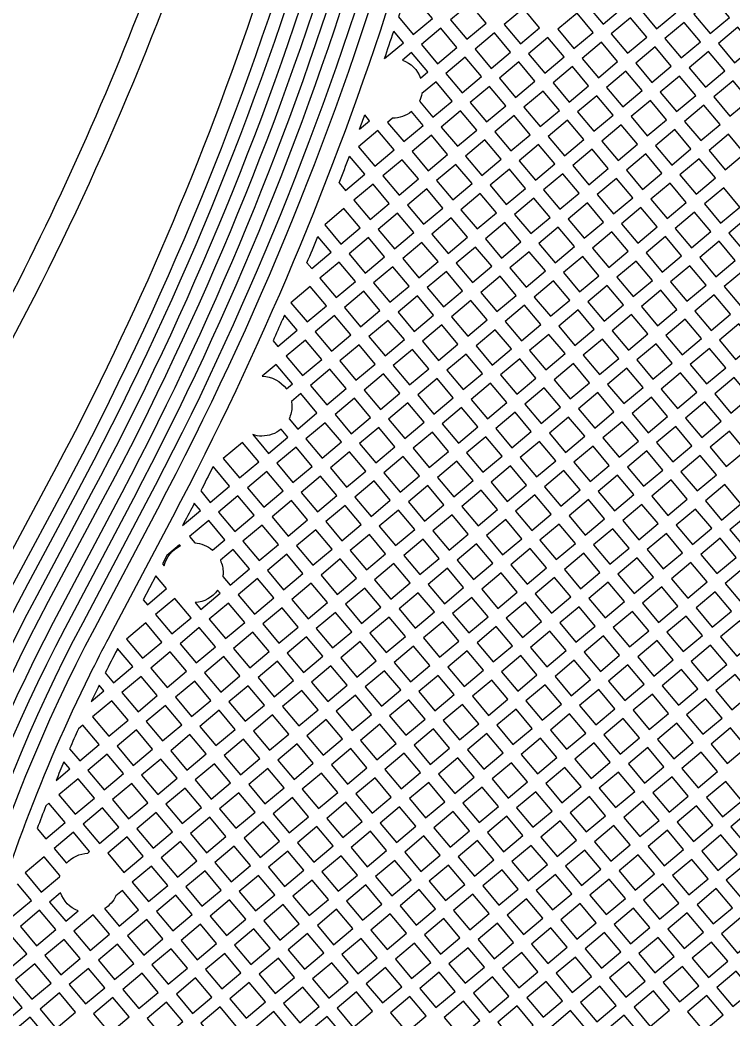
# Model space of a CAD drawing. Extents: x 592 to 965, y 89 to 353.
# Drawn here: x 666.08 to 670.32, y 151.14 to 157.08 of the extents above; entities that cross this region are included whole.
import ezdxf

# ---------------------------------------------------------------- set-up
doc = ezdxf.new("R2010")
doc.units = 0
doc.layers.add('bak_bak_ttr1-bcq8120', color=8, linetype='Continuous')
doc.layers.add('bak_outline', color=7, linetype='Continuous')

msp = doc.modelspace()

# ---------------------------------------------------------------- linework, layer by layer
at = {"layer": 'bak_bak_ttr1-bcq8120'}
msp.add_line((666.8855, 153.7732), (666.81, 153.6302), dxfattribs=at)
for points in [[(669.4684, 211.3372), (669.4626, 211.3441), (666.2119, 211.6285), (665.4882, 211.0215), (665.2642, 208.4608), (665.4904, 208.1912, -0.202018), (665.4935, 208.1818), (663.5597, 186.0726, 0.012184), (663.5221, 185.3648, -0.066478), (663.5223, 185.3581, -0.042264), (663.5221, 185.3539, -0.035699), (663.5221, 185.3503, 0.137713), (665.4378, 177.7218, -0.154922), (667.5855, 167.6466), (667.1059, 162.1651, -0.101714), (665.13, 155.544, 0.086448), (663.565, 150.8048), (663.5645, 150.799, -0.058785), (663.5633, 150.7932, 0.0146), (663.4646, 149.95, 0.011997), (663.4277, 149.2438, -0.059048), (663.4279, 149.2379), (663.4274, 149.2321)], [(665.3078, 148.8562, -0.016847), (665.3576, 149.785, -0.100044), (666.4517, 153.4963), (666.8278, 154.2081, 0.099978), (668.9463, 161.3976), (669.6086, 168.9688, 0.076848), (669.3726, 172.5331), (669.3284, 172.7499, 0.077571), (667.2107, 178.4408), (667.1037, 178.6314, -0.022105), (666.8199, 179.1938, -0.047834), (665.9478, 181.7644, -0.018816), (665.9335, 181.8396), (665.8521, 182.3641, -0.034733), (665.7458, 187.67)], [(665.8218, 187.6646, 0.034712), (665.9278, 182.3726), (666.0231, 181.7767, 0.047739), (666.8894, 179.2251, 0.022105), (667.1702, 178.6688), (667.2772, 178.4781, -0.077637), (669.404, 172.7601), (669.4471, 172.5491, -0.076833), (669.6846, 168.9622), (669.0222, 161.3909, -0.100018), (666.8937, 154.1699), (666.5191, 153.4607, 0.100044), (665.4336, 149.7784, 0.016847), (665.3841, 148.8547, 0.034667), (665.3919, 148.6961, -0.024933), (665.3922, 148.6924), (666.9182, 131.2461, 0.199042)], [(664.706, 129.407), (663.1113, 147.6218, -0.143975), (664.832, 155.8483, 0.087693), (666.6569, 161.4054), (666.6575, 161.4119, -0.058261), (666.6587, 161.4176, 0.013585), (666.7629, 162.3244), (667.2423, 167.8036, 0.01359), (667.2971, 168.715, -0.05828), (667.2969, 168.7209), (667.2975, 168.7274, 0.138831), (665.0883, 177.6118, -0.097843), (663.2755, 183.0946, -0.06343)], [(664.8335, 148.7881, -0.009364), (664.8465, 149.2789, -0.016438), (664.8467, 149.2812, -0.004131), (664.8583, 149.4971, -0.010463), (664.8583, 149.4984, -0.006208), (664.8826, 149.8228, -0.027991), (664.8832, 149.8269, -0.10154), (666.056, 153.7611), (666.3396, 154.29, 0.101522), (668.4726, 161.4482)], [(668.5486, 161.4414, -0.101561), (666.4053, 154.2514), (666.1236, 153.7259, 0.101681), (664.9585, 149.8155, 0.006169), (664.9345, 149.495, -0.010796), (664.9344, 149.4937, 0.004199), (664.9227, 149.2755, -0.016342), (664.9225, 149.2732, 0.00931), (664.9097, 148.7881, 0.02314), (664.913, 148.7266), (666.4587, 131.0687, 0.198924)], [(664.988, 148.9277, -0.016487), (664.9881, 148.9301, -0.006579), (664.9989, 149.2707, -0.010639), (664.9989, 149.272, -0.004173), (665.0104, 149.4875, -0.011303), (665.0105, 149.4889, -0.003222), (665.0222, 149.6548, -0.012606), (665.0223, 149.6565, 0.003247), (665.035, 149.8127, -0.01918), (665.0353, 149.8155, -0.101163), (666.1781, 153.6574), (666.5028, 154.2649, 0.101237), (668.62, 161.3848)], [(668.6959, 161.378, -0.101235), (666.57, 154.229), (666.2453, 153.6215, 0.101266), (665.1108, 149.8049, -0.003174), (665.0983, 149.6512, -0.008821), (665.0983, 149.6503, 0.003222), (665.0866, 149.4854, -0.00998), (665.0866, 149.4842, 0.004173), (665.0751, 149.27, -0.010765), (665.0751, 149.2686, 0.006649), (665.0642, 148.9264, -0.016591), (665.0641, 148.924, 0.013111), (665.0651, 148.7941, -0.040326), (665.0649, 148.788, 0.01914), (665.0645, 148.7794, 0.028636), (665.0692, 148.7133, 0.005084), (665.0731, 148.6635, -0.017693), (665.0732, 148.6609), (666.6037, 131.166, 0.198848)], [(665.1405, 148.9262, -0.006622), (665.1513, 149.265, -0.010378), (665.1514, 149.2663, -0.004175), (665.1626, 149.4794, -0.011493), (665.1628, 149.4808, -0.003155), (665.1743, 149.6413, -0.017835), (665.1744, 149.6439), (665.1887, 149.8011, -0.099773), (666.2768, 153.4972), (666.6838, 154.2694, 0.099834), (668.7735, 161.3701)], [(668.8492, 161.3609, -0.099797), (666.7513, 154.234), (666.3434, 153.4601, 0.099806), (665.2643, 149.7914), (665.2386, 149.4734, 0.004174), (665.2274, 149.2616, -0.011025), (665.2273, 149.2602, 0.006623), (665.2166, 148.9234, -0.010285), (665.2166, 148.9221, 0.026067), (665.2247, 148.689, -0.017374), (665.225, 148.6866), (666.7553, 131.1892, 0.199826)], [(663.5923, 147.7091, -0.038226), (663.5918, 149.9405, -0.069104), (664.4779, 153.8054, -0.05273), (664.4795, 153.8105, -0.055142), (664.4818, 153.8156, -0.001433), (664.5108, 153.891, -0.00679), (664.6571, 154.2537, -0.055752), (664.6589, 154.259, -0.056265), (664.6614, 154.2641, -0.001259), (664.6889, 154.3291, -0.022592), (665.2524, 155.5026, 0.082207), (667.0685, 160.8486)], [(665.8091, 131.9542), (664.5471, 146.3835, -0.095055), (664.5476, 146.3882), (664.5494, 146.3946), (664.4519, 147.5097), (664.4461, 147.5379, -0.053344), (664.4272, 149.8659, -0.101565), (665.9866, 155.0971, 0.083323), (667.9072, 160.7807)], [(665.6461, 148.4511), (665.5849, 148.4564, -0.375121), (665.5501, 148.4925), (665.5264, 148.7606, -0.021074), (665.5768, 149.8061, -0.0161), (665.5769, 149.8084, -0.032707), (665.8229, 151.4066, -0.019348), (665.8236, 151.4093, -0.049613), (666.4928, 153.1853, -0.006638), (666.6084, 153.4117, -0.012494), (666.6092, 153.4132), (666.9849, 154.1244, 0.088091), (669.024, 160.4866, 0.019097)], [(668.1974, 160.0742, -0.082519), (666.2493, 154.337), (665.9668, 153.81, 0.101417), (664.7823, 149.8418), (664.7566, 149.5046), (664.7447, 149.2836), (664.733, 148.7458)], [(666.8265, 157.2423, -0.03202), (665.8693, 155.148, 0.016275), (665.4744, 154.3485, 0.069619), (664.3984, 150.7068), (664.3979, 150.701, -0.058358), (664.3967, 150.6953), (664.3962, 150.6898, -0.059799), (664.395, 150.6838, 0.014813), (664.3003, 149.8779, 0.019511), (664.2491, 149.0159, -0.060051), (664.2493, 149.0099), (664.2488, 149.0052, 0.016826), (664.2595, 148.2606, -0.060901), (664.26, 148.2545, -0.060133), (664.2601, 148.2484, 0.001264), (664.2628, 148.1946, -0.083377), (664.2633, 148.1861, 0.01521), (664.3205, 147.5154), (664.3254, 147.4912), (664.4086, 146.5417, -0.095021), (664.4082, 146.537), (664.4063, 146.5305), (665.6772, 132.0011, -0.203059)], [(667.6494, 155.3247, -0.000462), (667.6378, 155.2983, -0.009034), (667.6374, 155.2974, -0.001804), (667.5816, 155.1723)], [(667.1133, 154.2053, -0.001744), (667.0518, 154.088), (667.0514, 154.0873), (667.0435, 154.0723)], [(666.6576, 153.3415), (666.654, 153.3346), (666.6537, 153.3339, 0.004061), (666.5836, 153.1968)]]:
    msp.add_lwpolyline(points, format="xyb", dxfattribs=at)
for points in [[(669.4467, 157.1698), (669.5431, 157.055), (669.6579, 157.1514), (669.5616, 157.2662)], [(669.7653, 157.142), (669.8615, 157.0272), (669.9763, 157.1235), (669.88, 157.2382)], [(670.0836, 157.1141), (670.18, 156.9992), (670.295, 157.0956), (670.1985, 157.2105)], [(668.6366, 157.0802), (668.733, 156.9654), (668.8479, 157.0618), (668.7515, 157.1766)], [(668.9552, 157.0524), (669.0515, 156.9377), (669.1663, 157.034), (669.0701, 157.1488)], [(669.2737, 157.0246), (669.37, 156.9098), (669.4847, 157.006), (669.3884, 157.1209)], [(669.5921, 156.9967), (669.6883, 156.8819), (669.8032, 156.9783), (669.7069, 157.093)], [(668.4635, 156.935), (668.5599, 156.8201), (668.6746, 156.9164), (668.5782, 157.0312)], [(669.9105, 156.9689), (670.007, 156.8539), (670.1217, 156.9502), (670.0252, 157.0651)], [(670.229, 156.9408), (670.3253, 156.826), (670.4402, 156.9225), (670.3439, 157.0372)], [(668.7819, 156.907), (668.8782, 156.7923), (668.9931, 156.8887), (668.8969, 157.0034)], [(669.1005, 156.8793), (669.1968, 156.7645), (669.3117, 156.8608), (669.2153, 156.9757)], [(669.419, 156.8514), (669.5153, 156.7367), (669.63, 156.8329), (669.5337, 156.9477)], [(669.7373, 156.8235), (669.8338, 156.7086), (669.9486, 156.805), (669.8522, 156.9199)], [(670.0559, 156.7956), (670.1522, 156.6808), (670.2669, 156.7771), (670.1706, 156.8918)], [(668.6089, 156.7617), (668.7051, 156.647), (668.8198, 156.7433), (668.7236, 156.858)], [(668.9272, 156.7339), (669.0235, 156.6191), (669.1385, 156.7155), (669.0421, 156.8303)], [(669.2458, 156.7061), (669.3421, 156.5914), (669.4569, 156.6877), (669.3606, 156.8025)], [(669.5643, 156.6783), (669.6607, 156.5634), (669.7754, 156.6596), (669.679, 156.7746)], [(669.8827, 156.6502), (669.979, 156.5355), (670.0939, 156.6318), (669.9976, 156.7466)], [(670.2012, 156.6224), (670.2975, 156.5077), (670.4122, 156.604), (670.3159, 156.7187)], [(668.7541, 156.5886), (668.8504, 156.4738), (668.9652, 156.5701), (668.8688, 156.6849)], [(669.0725, 156.5607), (669.1688, 156.446), (669.2837, 156.5424), (669.1874, 156.6571)], [(669.3911, 156.533), (669.4875, 156.4181), (669.6023, 156.5144), (669.5059, 156.6293)], [(669.7097, 156.505), (669.806, 156.3903), (669.9207, 156.4865), (669.8244, 156.6013)], [(668.5809, 156.4433), (668.6773, 156.3285), (668.7921, 156.4248), (668.6957, 156.5397)], [(670.028, 156.4771), (670.1243, 156.3624), (670.2391, 156.4587), (670.1428, 156.5734)], [(668.8994, 156.4154), (668.9957, 156.3007), (669.1104, 156.397), (669.0141, 156.5117)], [(669.2178, 156.3876), (669.3142, 156.2726), (669.4292, 156.3691), (669.3327, 156.484)], [(668.0892, 156.3257), (668.1855, 156.211), (668.3004, 156.3074), (668.2041, 156.4221)], [(669.5365, 156.3597), (669.6328, 156.2449), (669.7476, 156.3413), (669.6513, 156.456)], [(669.855, 156.3319), (669.9512, 156.2172), (670.0659, 156.3134), (669.9696, 156.4281)], [(668.4078, 156.298), (668.5041, 156.1832), (668.6189, 156.2795), (668.5225, 156.3943)], [(668.7263, 156.2701), (668.8225, 156.1554), (668.9373, 156.2517), (668.841, 156.3665)], [(670.1733, 156.304), (670.2696, 156.1892), (670.3845, 156.2855), (670.2881, 156.4004)], [(669.0447, 156.2423), (669.1411, 156.1274), (669.2559, 156.2237), (669.1594, 156.3386)], [(669.3632, 156.2143), (669.4595, 156.0995), (669.5744, 156.196), (669.4781, 156.3107)], [(668.2345, 156.1526), (668.3308, 156.0378), (668.4457, 156.1342), (668.3494, 156.249)], [(669.6818, 156.1866), (669.778, 156.0719), (669.8928, 156.1682), (669.7966, 156.2829)], [(670.0002, 156.1588), (670.0966, 156.044), (670.2113, 156.1402), (670.1149, 156.255)], [(668.5531, 156.1248), (668.6494, 156.0101), (668.7642, 156.1064), (668.6679, 156.2211)], [(668.8715, 156.097), (668.968, 155.9821), (669.0827, 156.0784), (668.9863, 156.1933)], [(669.1901, 156.069), (669.2864, 155.9543), (669.4011, 156.0505), (669.3048, 156.1653)], [(669.5085, 156.0411), (669.6047, 155.9264), (669.7197, 156.0229), (669.6234, 156.1376)], [(668.0615, 156.0074), (668.1578, 155.8926), (668.2725, 155.9888), (668.1761, 156.1037)], [(668.3798, 155.9794), (668.4761, 155.8647), (668.591, 155.9611), (668.4947, 156.0758)], [(669.827, 156.0135), (669.9234, 155.8986), (670.0382, 155.995), (669.9418, 156.1098)], [(670.1456, 155.9856), (670.2419, 155.8707), (670.3566, 155.967), (670.2602, 156.0818)], [(668.6983, 155.9517), (668.7948, 155.8368), (668.9096, 155.9331), (668.8131, 156.048)], [(669.0169, 155.9237), (669.1132, 155.809), (669.228, 155.9053), (669.1317, 156.02)], [(667.8882, 155.862), (667.9845, 155.7472), (668.0994, 155.8436), (668.0031, 155.9585)], [(669.3354, 155.8959), (669.4316, 155.7812), (669.5464, 155.8775), (669.4501, 155.9922)], [(669.6537, 155.8681), (669.7501, 155.7532), (669.865, 155.8496), (669.7686, 155.9645)], [(669.9724, 155.8403), (670.0687, 155.7254), (670.1835, 155.8218), (670.0872, 155.9366)], [(668.2068, 155.8342), (668.3031, 155.7195), (668.4177, 155.8157), (668.3214, 155.9304)], [(668.5251, 155.8063), (668.6215, 155.6914), (668.7364, 155.7878), (668.64, 155.9027)], [(670.2909, 155.8124), (670.3872, 155.6976), (670.5019, 155.7938), (670.4056, 155.9086)], [(668.8438, 155.7784), (668.9401, 155.6637), (669.0548, 155.76), (668.9586, 155.8747)], [(669.1622, 155.7506), (669.2585, 155.6359), (669.3732, 155.7322), (669.277, 155.8469)], [(669.4806, 155.7228), (669.577, 155.6079), (669.6917, 155.7042), (669.5953, 155.8191)], [(668.0335, 155.6888), (668.1298, 155.5741), (668.2447, 155.6705), (668.1484, 155.7853)], [(669.7991, 155.6948), (669.8954, 155.58), (670.0104, 155.6764), (669.914, 155.7913)], [(670.1177, 155.667), (670.214, 155.5523), (670.3288, 155.6486), (670.2325, 155.7634)], [(668.352, 155.6611), (668.4485, 155.5462), (668.5631, 155.6424), (668.4667, 155.7573)], [(668.6705, 155.633), (668.7668, 155.5183), (668.8817, 155.6147), (668.7854, 155.7294)], [(668.989, 155.6053), (669.0853, 155.4906), (669.2001, 155.5869), (669.1038, 155.7016)], [(667.8603, 155.5435), (667.9566, 155.4288), (668.0714, 155.5251), (667.9751, 155.6399)], [(669.3074, 155.5775), (669.4038, 155.4627), (669.5186, 155.559), (669.4222, 155.6738)], [(669.6259, 155.5496), (669.7223, 155.4347), (669.8371, 155.531), (669.7407, 155.6459)], [(668.1788, 155.5157), (668.2752, 155.4008), (668.3901, 155.4972), (668.2937, 155.6122)], [(668.4975, 155.4878), (668.5937, 155.3731), (668.7084, 155.4693), (668.6121, 155.584)], [(669.9444, 155.5216), (670.0407, 155.4068), (670.1556, 155.5033), (670.0593, 155.6181)], [(670.263, 155.4939), (670.3593, 155.3791), (670.4741, 155.4755), (670.3778, 155.5902)], [(668.8158, 155.4599), (668.912, 155.3452), (669.0269, 155.4416), (668.9307, 155.5563)], [(669.1343, 155.4322), (669.2306, 155.3173), (669.3454, 155.4137), (669.2491, 155.5285)], [(667.6872, 155.3982), (667.7834, 155.2835), (667.8982, 155.3798), (667.802, 155.4945)], [(668.0056, 155.3704), (668.102, 155.2555), (668.2169, 155.3518), (668.1204, 155.4668)], [(669.4528, 155.4043), (669.5492, 155.2894), (669.6639, 155.3857), (669.5676, 155.5006)], [(669.7713, 155.3763), (669.8676, 155.2616), (669.9824, 155.3579), (669.886, 155.4726)], [(668.3242, 155.3424), (668.4205, 155.2277), (668.5354, 155.3241), (668.4391, 155.4388)], [(668.6427, 155.3147), (668.739, 155.2), (668.8536, 155.2962), (668.7574, 155.4109)], [(670.0897, 155.3485), (670.186, 155.2337), (670.3009, 155.3301), (670.2046, 155.4449)], [(668.961, 155.2868), (669.0574, 155.172), (669.1723, 155.2684), (669.0759, 155.3832)], [(669.2796, 155.259), (669.376, 155.1441), (669.4908, 155.2405), (669.3944, 155.3553)], [(667.8324, 155.2251), (667.9289, 155.1102), (668.0437, 155.2065), (667.9472, 155.3214)], [(668.151, 155.1971), (668.2473, 155.0824), (668.3621, 155.1787), (668.2658, 155.2934)], [(669.5981, 155.2311), (669.6945, 155.1163), (669.8092, 155.2126), (669.7129, 155.3274)], [(669.9166, 155.2032), (670.0129, 155.0884), (670.1276, 155.1847), (670.0313, 155.2995)], [(668.4695, 155.1693), (668.5657, 155.0546), (668.6806, 155.151), (668.5844, 155.2657)], [(668.788, 155.1416), (668.8843, 155.0268), (668.999, 155.123), (668.9026, 155.2378)], [(670.235, 155.1753), (670.3314, 155.0605), (670.4463, 155.1569), (670.3499, 155.2718)], [(667.6592, 155.0798), (667.7557, 154.9648), (667.8705, 155.0612), (667.7741, 155.1762)], [(669.1063, 155.1136), (669.2027, 154.9987), (669.3176, 155.0952), (669.2212, 155.21)], [(669.425, 155.0858), (669.5213, 154.971), (669.6361, 155.0673), (669.5398, 155.1821)], [(667.9779, 155.0518), (668.0741, 154.9371), (668.1889, 155.0334), (668.0926, 155.1481)], [(668.2963, 155.024), (668.3925, 154.9093), (668.5073, 155.0056), (668.4111, 155.1203)], [(669.7434, 155.0579), (669.8397, 154.9431), (669.9545, 155.0394), (669.8582, 155.1542)], [(670.0618, 155.03), (670.1582, 154.9152), (670.273, 155.0115), (670.1766, 155.1263)], [(668.6147, 154.9962), (668.7111, 154.8814), (668.826, 154.9778), (668.7296, 155.0926)], [(668.9333, 154.9684), (669.0297, 154.8536), (669.1443, 154.9498), (669.048, 155.0646)], [(667.8047, 154.9064), (667.9009, 154.7917), (668.0158, 154.8881), (667.9195, 155.0028)], [(669.2517, 154.9404), (669.348, 154.8256), (669.4629, 154.922), (669.3666, 155.0368)], [(669.5703, 154.9126), (669.6666, 154.7978), (669.7814, 154.8942), (669.6851, 155.0089)], [(668.1231, 154.8787), (668.2194, 154.764), (668.3341, 154.8603), (668.2379, 154.975)], [(668.4415, 154.8509), (668.5379, 154.736), (668.6527, 154.8324), (668.5563, 154.9472)], [(669.8887, 154.8848), (669.9851, 154.7699), (670.0998, 154.8662), (670.0035, 154.9811)], [(670.2072, 154.8568), (670.3034, 154.7421), (670.4182, 154.8384), (670.322, 154.9531)], [(668.76, 154.823), (668.8564, 154.7082), (668.9713, 154.8046), (668.8749, 154.9194)], [(669.0787, 154.7952), (669.175, 154.6804), (669.2896, 154.7766), (669.1933, 154.8914)], [(667.9499, 154.7334), (668.0462, 154.6186), (668.161, 154.715), (668.0647, 154.8297)], [(669.397, 154.7672), (669.4933, 154.6524), (669.6082, 154.7489), (669.5119, 154.8636)], [(669.7155, 154.7395), (669.8119, 154.6246), (669.9267, 154.7209), (669.8303, 154.8358)], [(670.0341, 154.7115), (670.1303, 154.5968), (670.2451, 154.6931), (670.1488, 154.8078)], [(668.2683, 154.7056), (668.3647, 154.5907), (668.4795, 154.6871), (668.3831, 154.8019)], [(668.5869, 154.6777), (668.6832, 154.5628), (668.798, 154.6592), (668.7017, 154.774)], [(668.9054, 154.6498), (669.0017, 154.535), (669.1166, 154.6314), (669.0203, 154.7462)], [(669.224, 154.622), (669.3203, 154.5072), (669.4349, 154.6035), (669.3386, 154.7182)], [(669.5423, 154.5941), (669.6386, 154.4792), (669.7535, 154.5756), (669.6572, 154.6905)], [(667.7769, 154.5882), (667.8731, 154.4735), (667.9878, 154.5697), (667.8915, 154.6844)], [(668.0951, 154.5603), (668.1915, 154.4454), (668.3063, 154.5418), (668.21, 154.6566)], [(669.8609, 154.5662), (669.9572, 154.4515), (670.0719, 154.5478), (669.9757, 154.6626)], [(670.1793, 154.5385), (670.2757, 154.4236), (670.3904, 154.5199), (670.294, 154.6347)], [(668.4137, 154.5324), (668.51, 154.4175), (668.6248, 154.5139), (668.5285, 154.6287)], [(668.7322, 154.5045), (668.8285, 154.3897), (668.9433, 154.486), (668.847, 154.6008)], [(669.0507, 154.4766), (669.147, 154.3619), (669.2619, 154.4583), (669.1656, 154.573)], [(667.2852, 154.4706), (667.3815, 154.3558), (667.4963, 154.4522), (667.4, 154.5669)], [(667.6037, 154.4428), (667.6999, 154.3281), (667.8148, 154.4245), (667.7185, 154.5392)], [(667.9221, 154.4151), (668.0185, 154.3002), (668.1331, 154.3964), (668.0368, 154.5113)], [(669.3692, 154.4489), (669.4656, 154.334), (669.5803, 154.4302), (669.4839, 154.5451)], [(669.6876, 154.4208), (669.7839, 154.3061), (669.8988, 154.4025), (669.8025, 154.5173)], [(668.2405, 154.387), (668.3369, 154.2722), (668.4517, 154.3685), (668.3553, 154.4834)], [(668.559, 154.3592), (668.6554, 154.2443), (668.7702, 154.3407), (668.6738, 154.4555)], [(670.0061, 154.3932), (670.1025, 154.2783), (670.2173, 154.3746), (670.1209, 154.4895)], [(667.4304, 154.2975), (667.5267, 154.1828), (667.6415, 154.2791), (667.5453, 154.3938)], [(668.8775, 154.3313), (668.9738, 154.2165), (669.0886, 154.3129), (668.9923, 154.4276)], [(669.196, 154.3035), (669.2923, 154.1886), (669.4072, 154.285), (669.3109, 154.3999)], [(667.7489, 154.2697), (667.8453, 154.1549), (667.9601, 154.2512), (667.8637, 154.3661)], [(668.0675, 154.2419), (668.1638, 154.127), (668.2785, 154.2232), (668.1821, 154.3381)], [(669.5146, 154.2756), (669.6108, 154.1609), (669.7255, 154.2571), (669.6293, 154.3719)], [(669.8329, 154.2478), (669.9292, 154.1329), (670.0441, 154.2293), (669.9478, 154.3442)], [(668.3858, 154.2138), (668.4822, 154.099), (668.597, 154.1954), (668.5007, 154.3102)], [(668.7043, 154.186), (668.8006, 154.0712), (668.9154, 154.1676), (668.8191, 154.2823)], [(670.1515, 154.2199), (670.2478, 154.1052), (670.3626, 154.2015), (670.2663, 154.3163)], [(667.2573, 154.1522), (667.3536, 154.0375), (667.4683, 154.1338), (667.3721, 154.2485)], [(667.5757, 154.1244), (667.672, 154.0095), (667.7869, 154.1059), (667.6905, 154.2208)], [(669.0228, 154.1582), (669.1191, 154.0433), (669.234, 154.1397), (669.1376, 154.2545)], [(669.3413, 154.1303), (669.4376, 154.0155), (669.5525, 154.112), (669.4562, 154.2267)], [(667.8942, 154.0965), (667.9906, 153.9817), (668.1055, 154.078), (668.0091, 154.1929)], [(668.2128, 154.0686), (668.3091, 153.9538), (668.4238, 154.05), (668.3275, 154.1648)], [(669.6598, 154.1026), (669.7562, 153.9877), (669.8709, 154.0839), (669.7745, 154.1988)], [(669.9782, 154.0745), (670.0745, 153.9598), (670.1894, 154.0562), (670.0931, 154.171)], [(668.5312, 154.0406), (668.6274, 153.9259), (668.7422, 154.0222), (668.646, 154.137)], [(668.8496, 154.0128), (668.946, 153.898), (669.0608, 153.9943), (668.9644, 154.1092)], [(670.2968, 154.0468), (670.3931, 153.932), (670.5079, 154.0283), (670.4116, 154.1431)], [(667.4025, 153.9791), (667.4989, 153.8643), (667.6137, 153.9605), (667.5173, 154.0754)], [(667.721, 153.9512), (667.8174, 153.8363), (667.9322, 153.9327), (667.8359, 154.0475)], [(669.1681, 153.9849), (669.2644, 153.8702), (669.3792, 153.9666), (669.2829, 154.0813)], [(669.4866, 153.9572), (669.5829, 153.8423), (669.6978, 153.9387), (669.6015, 154.0536)], [(668.0396, 153.9233), (668.1359, 153.8085), (668.2508, 153.9048), (668.1544, 154.0197)], [(668.3581, 153.8955), (668.4544, 153.7807), (668.5691, 153.8769), (668.4728, 153.9917)], [(669.8052, 153.9294), (669.9015, 153.8146), (670.0161, 153.9108), (669.9198, 154.0256)], [(670.1235, 153.9014), (670.2198, 153.7866), (670.3347, 153.883), (670.2384, 153.9978)], [(668.6764, 153.8675), (668.7728, 153.7527), (668.8876, 153.849), (668.7912, 153.9639)], [(668.9949, 153.8396), (669.0912, 153.7249), (669.206, 153.8212), (669.1098, 153.936)], [(667.5479, 153.8059), (667.6443, 153.691), (667.759, 153.7873), (667.6627, 153.9022)], [(667.8664, 153.7779), (667.9627, 153.6631), (668.0776, 153.7595), (667.9812, 153.8743)], [(669.3134, 153.8118), (669.4097, 153.697), (669.5245, 153.7933), (669.4282, 153.9082)], [(669.6319, 153.784), (669.7282, 153.6692), (669.8431, 153.7656), (669.7468, 153.8804)], [(668.1849, 153.7501), (668.2812, 153.6354), (668.396, 153.7317), (668.2998, 153.8465)], [(668.5034, 153.7223), (668.5998, 153.6075), (668.7144, 153.7037), (668.618, 153.8185)], [(669.9505, 153.7562), (670.0468, 153.6414), (670.1614, 153.7376), (670.0651, 153.8524)], [(670.2688, 153.7282), (670.3652, 153.6134), (670.4801, 153.7098), (670.3837, 153.8246)], [(667.3747, 153.6605), (667.471, 153.5457), (667.5859, 153.6421), (667.4895, 153.7569)], [(668.8218, 153.6943), (668.918, 153.5796), (669.0328, 153.6759), (668.9366, 153.7906)], [(669.1402, 153.6665), (669.2365, 153.5517), (669.3514, 153.648), (669.255, 153.7629)], [(667.6932, 153.6327), (667.7896, 153.5178), (667.9043, 153.6141), (667.808, 153.729)], [(668.0117, 153.6048), (668.108, 153.49), (668.2228, 153.5864), (668.1265, 153.7011)], [(669.4587, 153.6386), (669.555, 153.5239), (669.6698, 153.6202), (669.5735, 153.735)], [(669.7772, 153.6108), (669.8735, 153.496), (669.9884, 153.5924), (669.8921, 153.7072)], [(670.0958, 153.583), (670.1921, 153.4682), (670.3068, 153.5644), (670.2104, 153.6793)], [(666.883, 153.5432), (666.9794, 153.4283), (667.0941, 153.5246), (666.9977, 153.6394)], [(668.3302, 153.577), (668.4265, 153.4621), (668.5414, 153.5585), (668.445, 153.6734)], [(668.6487, 153.5491), (668.745, 153.4344), (668.8597, 153.5306), (668.7634, 153.6453)], [(667.2015, 153.5152), (667.2978, 153.4004), (667.4127, 153.4967), (667.3163, 153.6115)], [(667.52, 153.4873), (667.6164, 153.3725), (667.7312, 153.4689), (667.6349, 153.5837)], [(668.967, 153.5212), (669.0634, 153.4064), (669.1782, 153.5027), (669.0818, 153.6175)], [(669.2855, 153.4933), (669.3818, 153.3785), (669.4966, 153.4749), (669.4003, 153.5897)], [(669.604, 153.4655), (669.7003, 153.3507), (669.8151, 153.447), (669.7188, 153.5618)], [(667.8386, 153.4595), (667.9348, 153.3447), (668.0496, 153.441), (667.9533, 153.5558)], [(668.1569, 153.4316), (668.2533, 153.3168), (668.3682, 153.4132), (668.2718, 153.528)], [(668.4755, 153.4038), (668.5718, 153.2891), (668.6866, 153.3854), (668.5904, 153.5001)], [(669.9225, 153.4377), (670.0189, 153.3228), (670.1338, 153.4192), (670.0374, 153.5341)], [(670.2411, 153.4098), (670.3375, 153.295), (670.4521, 153.3912), (670.3558, 153.506)], [(666.7098, 153.3978), (666.8062, 153.283), (666.921, 153.3794), (666.8247, 153.4942)], [(667.0284, 153.37), (667.1247, 153.2551), (667.2395, 153.3514), (667.1431, 153.4662)], [(668.794, 153.376), (668.8903, 153.2612), (669.005, 153.3574), (668.9086, 153.4722)], [(669.1124, 153.348), (669.2087, 153.2332), (669.3235, 153.3295), (669.2271, 153.4443)], [(667.3468, 153.342), (667.4432, 153.2272), (667.558, 153.3235), (667.4616, 153.4383)], [(667.6653, 153.3141), (667.7616, 153.1994), (667.8765, 153.2958), (667.7802, 153.4105)], [(667.9838, 153.2864), (668.0802, 153.1715), (668.1949, 153.2678), (668.0986, 153.3827)], [(669.4308, 153.3201), (669.5271, 153.2054), (669.6419, 153.3017), (669.5456, 153.4165)], [(669.7493, 153.2923), (669.8457, 153.1775), (669.9605, 153.2738), (669.8641, 153.3887)], [(668.3023, 153.2584), (668.3986, 153.1437), (668.5134, 153.2401), (668.4172, 153.3548)], [(668.6208, 153.2307), (668.7171, 153.1158), (668.832, 153.2122), (668.7356, 153.3271)], [(670.0678, 153.2644), (670.1642, 153.1496), (670.2791, 153.246), (670.1827, 153.3608)], [(666.8552, 153.2246), (666.9515, 153.1098), (667.0664, 153.2061), (666.97, 153.321)], [(667.1737, 153.1967), (667.2701, 153.0819), (667.3848, 153.1782), (667.2884, 153.293)], [(667.4922, 153.1688), (667.5884, 153.0541), (667.7032, 153.1504), (667.607, 153.2651)], [(668.9393, 153.2028), (669.0356, 153.088), (669.1503, 153.1842), (669.054, 153.299)], [(669.2576, 153.1748), (669.354, 153.0601), (669.4687, 153.1564), (669.3724, 153.2712)], [(667.8106, 153.141), (667.907, 153.0262), (668.0218, 153.1225), (667.9254, 153.2374)], [(668.1292, 153.1131), (668.2254, 152.9984), (668.3402, 153.0947), (668.2439, 153.2094)], [(669.5761, 153.147), (669.6725, 153.0321), (669.7873, 153.1285), (669.6909, 153.2433)], [(669.8946, 153.1191), (669.991, 153.0043), (670.1058, 153.1006), (670.0095, 153.2155)], [(666.6821, 153.0794), (666.7785, 152.9646), (666.8932, 153.0608), (666.7968, 153.1756)], [(667.0005, 153.0514), (667.0969, 152.9366), (667.2117, 153.0329), (667.1154, 153.1478)], [(668.4475, 153.0853), (668.5439, 152.9705), (668.6588, 153.0669), (668.5624, 153.1817)], [(668.7661, 153.0575), (668.8624, 152.9427), (668.9773, 153.039), (668.881, 153.1538)], [(670.2132, 153.0912), (670.3094, 152.9765), (670.4243, 153.0729), (670.3281, 153.1876)], [(667.3191, 153.0235), (667.4153, 152.9088), (667.53, 153.0051), (667.4338, 153.1198)], [(667.6374, 152.9957), (667.7338, 152.8808), (667.8486, 152.9772), (667.7522, 153.092)], [(669.0846, 153.0297), (669.1809, 152.9149), (669.2956, 153.0111), (669.1993, 153.1259)], [(669.4029, 153.0017), (669.4993, 152.8869), (669.6141, 152.9832), (669.5177, 153.098)], [(666.5089, 152.9341), (666.6053, 152.8192), (666.7201, 152.9156), (666.6238, 153.0305)], [(667.9559, 152.9678), (668.0522, 152.8531), (668.167, 152.9494), (668.0708, 153.0642)], [(668.2744, 152.9401), (668.3708, 152.8252), (668.4855, 152.9215), (668.3892, 153.0364)], [(669.7214, 152.9738), (669.8178, 152.8589), (669.9326, 152.9553), (669.8363, 153.0701)], [(670.04, 152.9459), (670.1362, 152.8312), (670.2511, 152.9275), (670.1548, 153.0422)], [(666.8275, 152.9062), (666.9238, 152.7914), (667.0385, 152.8876), (666.9421, 153.0024)], [(667.1459, 152.8782), (667.2421, 152.7635), (667.3569, 152.8598), (667.2607, 152.9746)], [(668.5929, 152.9121), (668.6892, 152.7973), (668.8041, 152.8937), (668.7077, 153.0085)], [(668.9114, 152.8843), (669.0077, 152.7695), (669.1226, 152.8659), (669.0262, 152.9807)], [(667.4643, 152.8504), (667.5607, 152.7356), (667.6754, 152.8319), (667.579, 152.9467)], [(667.7828, 152.8225), (667.879, 152.7078), (667.9938, 152.8041), (667.8976, 152.9188)], [(669.2299, 152.8565), (669.3263, 152.7417), (669.4409, 152.8379), (669.3446, 152.9527)], [(669.5483, 152.8285), (669.6447, 152.7136), (669.7594, 152.8099), (669.6631, 152.9248)], [(666.6542, 152.7608), (666.7506, 152.646), (666.8655, 152.7424), (666.7691, 152.8572)], [(668.1012, 152.7947), (668.1975, 152.6799), (668.3124, 152.7762), (668.216, 152.8911)], [(668.4197, 152.7668), (668.5161, 152.652), (668.6308, 152.7483), (668.5345, 152.8631)], [(669.8668, 152.8005), (669.963, 152.6858), (670.0779, 152.7822), (669.9816, 152.8969)], [(670.1852, 152.7728), (670.2816, 152.658), (670.3964, 152.7543), (670.3, 152.8692)], [(666.9728, 152.733), (667.0691, 152.6183), (667.1837, 152.7145), (667.0875, 152.8292)], [(667.2911, 152.7051), (667.3875, 152.5903), (667.5023, 152.6866), (667.4059, 152.8015)], [(668.7382, 152.739), (668.8345, 152.6242), (668.9493, 152.7206), (668.853, 152.8353)], [(669.0567, 152.7112), (669.1531, 152.5963), (669.2679, 152.6927), (669.1715, 152.8075)], [(667.6096, 152.6772), (667.7059, 152.5625), (667.8206, 152.6588), (667.7244, 152.7735)], [(667.928, 152.6494), (668.0244, 152.5345), (668.1392, 152.6309), (668.0428, 152.7457)], [(669.3753, 152.6833), (669.4716, 152.5684), (669.5863, 152.6647), (669.4899, 152.7795)], [(669.6936, 152.6553), (669.7899, 152.5406), (669.9046, 152.6369), (669.8084, 152.7516)], [(666.4811, 152.6155), (666.5774, 152.5007), (666.6922, 152.597), (666.5959, 152.7119)], [(666.7996, 152.5876), (666.8958, 152.4729), (667.0107, 152.5693), (666.9145, 152.684)], [(668.2465, 152.6215), (668.3429, 152.5067), (668.4577, 152.6031), (668.3614, 152.7179)], [(668.5651, 152.5937), (668.6614, 152.4789), (668.7761, 152.5752), (668.6798, 152.69)], [(670.012, 152.6275), (670.1084, 152.5126), (670.2232, 152.609), (670.1268, 152.7238)], [(667.1181, 152.5599), (667.2144, 152.4451), (667.3291, 152.5413), (667.2327, 152.6561)], [(667.4365, 152.5319), (667.5327, 152.4172), (667.6475, 152.5135), (667.5513, 152.6282)], [(668.8835, 152.5658), (668.9798, 152.451), (669.0947, 152.5473), (668.9983, 152.6622)], [(669.202, 152.5379), (669.2984, 152.4231), (669.4133, 152.5195), (669.3169, 152.6343)], [(666.3078, 152.4701), (666.4042, 152.3553), (666.519, 152.4517), (666.4227, 152.5665)], [(667.7549, 152.5041), (667.8512, 152.3893), (667.966, 152.4856), (667.8696, 152.6004)], [(668.0733, 152.4762), (668.1697, 152.3614), (668.2845, 152.4577), (668.1882, 152.5725)], [(669.5206, 152.5101), (669.6169, 152.3954), (669.7315, 152.4916), (669.6353, 152.6063)], [(669.8389, 152.4822), (669.9352, 152.3673), (670.05, 152.4636), (669.9536, 152.5785)], [(670.1573, 152.4542), (670.2536, 152.3395), (670.3685, 152.4359), (670.2722, 152.5506)], [(666.6264, 152.4423), (666.7226, 152.3276), (666.8375, 152.4239), (666.7412, 152.5387)], [(666.9448, 152.4145), (667.0412, 152.2997), (667.1561, 152.3961), (667.0597, 152.5109)], [(668.3918, 152.4483), (668.4881, 152.3336), (668.603, 152.4299), (668.5067, 152.5447)], [(668.7103, 152.4205), (668.8067, 152.3057), (668.9215, 152.402), (668.8251, 152.5168)], [(667.2634, 152.3867), (667.3597, 152.272), (667.4743, 152.3682), (667.3781, 152.4829)], [(667.5817, 152.3588), (667.6781, 152.244), (667.7929, 152.3403), (667.6965, 152.4551)], [(669.0288, 152.3926), (669.1252, 152.2777), (669.24, 152.3741), (669.1437, 152.489)], [(669.3474, 152.3647), (669.4436, 152.25), (669.5585, 152.3464), (669.4622, 152.4611)], [(669.6658, 152.337), (669.7622, 152.2221), (669.8769, 152.3183), (669.7805, 152.4332)], [(666.4531, 152.2969), (666.5494, 152.1822), (666.6643, 152.2786), (666.568, 152.3933)], [(667.9002, 152.3309), (667.9965, 152.2161), (668.1113, 152.3124), (668.015, 152.4272)], [(668.2186, 152.303), (668.3149, 152.1882), (668.4298, 152.2846), (668.3335, 152.3993)], [(668.5371, 152.2752), (668.6335, 152.1603), (668.7483, 152.2567), (668.652, 152.3716)], [(669.9842, 152.309), (670.0805, 152.1942), (670.1952, 152.2905), (670.099, 152.4053)], [(670.3026, 152.2811), (670.3989, 152.1663), (670.5138, 152.2627), (670.4174, 152.3775)], [(666.7716, 152.2692), (666.868, 152.1544), (666.9828, 152.2507), (666.8864, 152.3656)], [(667.0902, 152.2413), (667.1864, 152.1266), (667.3013, 152.223), (667.205, 152.3377)], [(668.8557, 152.2473), (668.952, 152.1325), (669.0668, 152.2288), (668.9704, 152.3436)], [(669.1742, 152.2194), (669.2704, 152.1047), (669.3853, 152.201), (669.289, 152.3157)], [(667.4087, 152.2136), (667.505, 152.0988), (667.6197, 152.195), (667.5233, 152.3098)], [(667.727, 152.1856), (667.8234, 152.0708), (667.9382, 152.1671), (667.8418, 152.2819)], [(668.0455, 152.1577), (668.1418, 152.043), (668.2566, 152.1393), (668.1603, 152.254)], [(669.4926, 152.1916), (669.589, 152.0768), (669.7038, 152.1732), (669.6075, 152.288)], [(669.8112, 152.1638), (669.9074, 152.0491), (670.0221, 152.1453), (669.9258, 152.26)], [(666.5984, 152.1238), (666.6948, 152.009), (666.8096, 152.1054), (666.7133, 152.2202)], [(668.3639, 152.1299), (668.4603, 152.015), (668.5751, 152.1114), (668.4787, 152.2262)], [(668.6825, 152.102), (668.7788, 151.9871), (668.8937, 152.0835), (668.7973, 152.1983)], [(670.1294, 152.1359), (670.2258, 152.021), (670.3406, 152.1173), (670.2442, 152.2322)], [(666.917, 152.096), (667.0132, 151.9813), (667.1281, 152.0776), (667.0318, 152.1923)], [(667.2354, 152.0682), (667.3318, 151.9534), (667.4466, 152.0498), (667.3503, 152.1646)], [(667.554, 152.0404), (667.6503, 151.9256), (667.765, 152.0218), (667.6687, 152.1366)], [(669.001, 152.0741), (669.0973, 151.9594), (669.212, 152.0557), (669.1158, 152.1704)], [(669.3194, 152.0463), (669.4158, 151.9314), (669.5306, 152.0278), (669.4342, 152.1427)], [(667.8723, 152.0124), (667.9686, 151.8977), (668.0834, 151.994), (667.9872, 152.1087)], [(668.1908, 151.9846), (668.2872, 151.8697), (668.4019, 151.966), (668.3055, 152.0809)], [(669.638, 152.0184), (669.7342, 151.9037), (669.8491, 152.0001), (669.7528, 152.1148)], [(669.9564, 151.9907), (670.0528, 151.8758), (670.1674, 151.972), (670.0711, 152.0869)], [(666.7437, 151.9506), (666.84, 151.8359), (666.9549, 151.9323), (666.8586, 152.047)], [(667.0622, 151.9229), (667.1586, 151.8081), (667.2734, 151.9044), (667.177, 152.0193)], [(668.5093, 151.9566), (668.6056, 151.8418), (668.7205, 151.9381), (668.6241, 152.053)], [(668.8278, 151.9287), (668.9241, 151.814), (669.0389, 151.9104), (668.9427, 152.0251)], [(670.2748, 151.9627), (670.3712, 151.8478), (670.4859, 151.9441), (670.3895, 152.0589)], [(667.3808, 151.895), (667.4771, 151.7802), (667.592, 151.8766), (667.4956, 151.9914)], [(667.6993, 151.8672), (667.7956, 151.7525), (667.9103, 151.8487), (667.814, 151.9634)], [(669.1463, 151.901), (669.2426, 151.7862), (669.3574, 151.8825), (669.261, 151.9973)], [(669.4647, 151.8731), (669.561, 151.7584), (669.6758, 151.8547), (669.5796, 151.9694)], [(668.0176, 151.8393), (668.114, 151.7244), (668.2288, 151.8208), (668.1324, 151.9356)], [(668.3361, 151.8114), (668.4325, 151.6965), (668.5473, 151.7928), (668.4509, 151.9077)], [(669.7832, 151.8453), (669.8796, 151.7305), (669.9944, 151.8269), (669.898, 151.9417)], [(670.1018, 151.8175), (670.1981, 151.7026), (670.3128, 151.7988), (670.2164, 151.9137)], [(666.889, 151.7775), (666.9853, 151.6627), (667.1002, 151.7591), (667.0038, 151.8739)], [(667.2076, 151.7497), (667.3039, 151.6349), (667.4187, 151.7312), (667.3224, 151.846)], [(668.6546, 151.7834), (668.7509, 151.6687), (668.8657, 151.7651), (668.7694, 151.8798)], [(668.973, 151.7557), (669.0694, 151.6408), (669.1843, 151.7372), (669.0879, 151.852)], [(666.079, 151.688), (666.1754, 151.5732), (666.2901, 151.6695), (666.1938, 151.7843)], [(667.5261, 151.7218), (667.6224, 151.6071), (667.7372, 151.7035), (667.6409, 151.8182)], [(667.8446, 151.6941), (667.941, 151.5792), (668.0556, 151.6755), (667.9592, 151.7903)], [(669.2916, 151.7278), (669.3879, 151.6131), (669.5026, 151.7094), (669.4064, 151.8241)], [(669.61, 151.7), (669.7064, 151.5851), (669.8212, 151.6815), (669.7248, 151.7964)], [(666.3975, 151.6601), (666.4938, 151.5454), (666.6085, 151.6417), (666.5122, 151.7564)], [(666.7158, 151.6323), (666.8122, 151.5174), (666.927, 151.6137), (666.8306, 151.7286)], [(668.163, 151.6661), (668.2593, 151.5512), (668.3741, 151.6475), (668.2778, 151.7624)], [(668.4815, 151.6381), (668.5777, 151.5234), (668.6925, 151.6197), (668.5962, 151.7344)], [(669.9286, 151.6721), (670.0249, 151.5573), (670.1398, 151.6536), (670.0434, 151.7685)], [(670.2471, 151.6442), (670.3434, 151.5295), (670.458, 151.6257), (670.3618, 151.7405)], [(667.0343, 151.6043), (667.1307, 151.4895), (667.2455, 151.5859), (667.1492, 151.7007)], [(667.3529, 151.5765), (667.4492, 151.4618), (667.564, 151.5581), (667.4677, 151.6729)], [(668.7998, 151.6103), (668.8962, 151.4955), (669.011, 151.5918), (668.9147, 151.7067)], [(669.1184, 151.5824), (669.2146, 151.4677), (669.3295, 151.5641), (669.2332, 151.6788)], [(666.2243, 151.5148), (666.3206, 151.4001), (666.4354, 151.4964), (666.3391, 151.6111)], [(667.6713, 151.5487), (667.7677, 151.4339), (667.8826, 151.5303), (667.7862, 151.6451)], [(667.9899, 151.5209), (668.0863, 151.406), (668.201, 151.5022), (668.1046, 151.6171)], [(669.4368, 151.5547), (669.5332, 151.4399), (669.648, 151.5362), (669.5516, 151.651)], [(669.7553, 151.5268), (669.8517, 151.4119), (669.9665, 151.5083), (669.8702, 151.6231)], [(666.5427, 151.487), (666.6391, 151.3722), (666.7538, 151.4684), (666.6575, 151.5833)], [(666.8612, 151.459), (666.9575, 151.3442), (667.0723, 151.4405), (666.9759, 151.5553)], [(668.3083, 151.4928), (668.4046, 151.3781), (668.5194, 151.4745), (668.4231, 151.5892)], [(668.6267, 151.4651), (668.7231, 151.3502), (668.8378, 151.4465), (668.7415, 151.5614)], [(670.0739, 151.4989), (670.1702, 151.3842), (670.285, 151.4806), (670.1887, 151.5953)], [(667.1796, 151.4311), (667.2759, 151.3164), (667.3908, 151.4128), (667.2945, 151.5275)], [(667.4981, 151.4034), (667.5945, 151.2885), (667.7093, 151.3849), (667.613, 151.4997)], [(668.9452, 151.4371), (669.0415, 151.3224), (669.1563, 151.4188), (669.06, 151.5335)], [(669.2636, 151.4094), (669.36, 151.2945), (669.4748, 151.3909), (669.3785, 151.5057)], [(666.0511, 151.3695), (666.1474, 151.2547), (666.2622, 151.3511), (666.166, 151.4658)], [(666.3696, 151.3417), (666.4659, 151.2269), (666.5807, 151.3232), (666.4844, 151.438)], [(667.8167, 151.3755), (667.9131, 151.2607), (668.0279, 151.357), (667.9316, 151.4719)], [(668.1353, 151.3476), (668.2315, 151.2329), (668.3462, 151.3291), (668.2499, 151.4439)], [(669.5822, 151.3815), (669.6786, 151.2666), (669.7933, 151.3629), (669.697, 151.4778)], [(669.9007, 151.3536), (669.9969, 151.2388), (670.1118, 151.3352), (670.0155, 151.4499)], [(670.2191, 151.3258), (670.3155, 151.211), (670.4303, 151.3073), (670.334, 151.4222)], [(666.6881, 151.3138), (666.7844, 151.199), (666.8992, 151.2952), (666.8028, 151.4101)], [(667.0065, 151.2859), (667.1028, 151.1711), (667.2175, 151.2674), (667.1213, 151.3822)], [(668.4535, 151.3198), (668.5499, 151.2049), (668.6647, 151.3012), (668.5683, 151.4161)], [(668.7721, 151.2918), (668.8683, 151.1771), (668.9831, 151.2734), (668.8868, 151.3881)], [(665.878, 151.2242), (665.9742, 151.1095), (666.089, 151.2058), (665.9928, 151.3205)], [(667.3249, 151.258), (667.4213, 151.1432), (667.5361, 151.2396), (667.4398, 151.3544)], [(667.6435, 151.2302), (667.7399, 151.1153), (667.8547, 151.2117), (667.7583, 151.3265)], [(669.0904, 151.264), (669.1868, 151.1492), (669.3016, 151.2455), (669.2053, 151.3604)], [(669.409, 151.2361), (669.5053, 151.1213), (669.6202, 151.2177), (669.5238, 151.3325)], [(669.7275, 151.2083), (669.8238, 151.0936), (669.9386, 151.1899), (669.8423, 151.3046)], [(666.1964, 151.1964), (666.2927, 151.0815), (666.4076, 151.1779), (666.3112, 151.2927)], [(666.5149, 151.1685), (666.6113, 151.0537), (666.726, 151.15), (666.6297, 151.2648)], [(667.962, 151.2023), (668.0583, 151.0876), (668.1732, 151.184), (668.0769, 151.2987)], [(668.2805, 151.1746), (668.3769, 151.0597), (668.4915, 151.1559), (668.3952, 151.2708)], [(668.5989, 151.1465), (668.6951, 151.0318), (668.8099, 151.1281), (668.7137, 151.2429)], [(670.0459, 151.1805), (670.1423, 151.0656), (670.2571, 151.162), (670.1608, 151.2768)], [(666.8334, 151.1406), (666.9297, 151.0258), (667.0444, 151.1221), (666.9481, 151.2369)], [(667.1518, 151.1127), (667.2481, 150.9979), (667.3629, 151.0942), (667.2665, 151.209)], [(668.9173, 151.1187), (669.0136, 151.0039), (669.1284, 151.1002), (669.0321, 151.2151)], [(669.2358, 151.0908), (669.3321, 150.976), (669.447, 151.0723), (669.3506, 151.1872)], [(666.0232, 151.0511), (666.1196, 150.9363), (666.2344, 151.0326), (666.138, 151.1474)], [(667.4702, 151.0848), (667.5666, 150.97), (667.6815, 151.0663), (667.5851, 151.1812)], [(667.7888, 151.0569), (667.8851, 150.9422), (667.9999, 151.0386), (667.9037, 151.1533)], [(669.5543, 151.0629), (669.6506, 150.9482), (669.7654, 151.0446), (669.6692, 151.1593)]]:
    msp.add_lwpolyline(points, close=True, dxfattribs=at)
for points in [[(668.3267, 157.098), (668.4145, 156.9933), (668.5293, 157.0896), (668.433, 157.2043), (668.3344, 157.1215, -0.000424)], [(668.3514, 156.8409, -0.22215), (668.4584, 156.7349), (668.5015, 156.7711), (668.4052, 156.886)], [(668.452, 156.5969), (668.5319, 156.5017), (668.6467, 156.598), (668.5505, 156.7128), (668.4666, 156.6424, -0.067435)], [(668.2625, 156.4711), (668.3588, 156.3564), (668.4736, 156.4527), (668.4039, 156.5357, -0.172515), (668.2917, 156.4956)], [(667.5169, 154.9604, -0.241494), (667.6607, 154.8851), (667.6973, 154.9158), (667.6008, 155.0308)], [(667.6766, 154.7076), (667.7279, 154.6465), (667.8426, 154.7427), (667.7463, 154.8575), (667.6909, 154.811, -0.040209), (667.6932, 154.7826, -0.109283)], [(667.4604, 154.6135), (667.5547, 154.5012), (667.6695, 154.5976), (667.629, 154.6458, -0.175057), (667.5154, 154.6048, -0.078818)], [(667.1512, 154.2787), (667.2083, 154.2106), (667.3231, 154.3069), (667.2268, 154.4216), (667.2217, 154.4173, -0.002042)], [(667.0841, 154.0068), (667.1157, 153.9692, -0.165158), (667.2219, 153.927), (667.2952, 153.9885), (667.1989, 154.1032)], [(666.924, 153.8459), (666.934, 153.834, -0.225484), (667.0304, 153.9522), (667.0257, 153.9579), (666.9491, 153.8936)], [(667.2681, 153.8663, -0.10878), (667.2845, 153.7916, -0.031144), (667.2831, 153.7696), (667.3257, 153.7189), (667.4405, 153.8153), (667.3442, 153.9301)], [(667.1184, 153.6142), (667.1525, 153.5736), (667.2673, 153.6699), (667.2516, 153.6886, -0.225475)], [(666.372, 152.7455), (666.4321, 152.6739), (666.5469, 152.7702), (666.4505, 152.8851), (666.4244, 152.8632, 0.003407)], [(666.1796, 152.2714), (666.231, 152.21), (666.3458, 152.3063), (666.2494, 152.4212), (666.2311, 152.4058, 0.003802)], [(666.28, 152.1517), (666.3536, 152.0639, -0.203877), (666.4794, 152.1235), (666.491, 152.1332), (666.3948, 152.248)], [(666.1069, 152.0064), (666.2032, 151.8917), (666.3128, 151.9837, -0.011908), (666.3147, 151.9917), (666.2216, 152.1027)], [(666.5797, 151.7944), (666.6669, 151.6906), (666.7816, 151.7869), (666.6854, 151.9016), (666.6471, 151.8696, -0.144897)], [(666.2522, 151.8333), (666.3485, 151.7185), (666.422, 151.7802, -0.221659), (666.3182, 151.8887)], [(665.931, 151.5127), (666.0021, 151.4278), (666.117, 151.5242), (666.0206, 151.639), (665.9502, 151.5799, 0.001875)]]:
    msp.add_lwpolyline(points, format="xyb", close=True, dxfattribs=at)
for points in [[(668.244, 156.8503), (668.3562, 156.9444), (668.2987, 157.0128)], [(668.0951, 156.4301), (668.1552, 156.4805), (668.1261, 156.5151)], [(667.9746, 156.1109), (668.0125, 156.0658), (668.1271, 156.162), (668.0358, 156.2709)], [(667.7829, 155.6357), (667.8114, 155.6019), (667.9262, 155.6982), (667.8476, 155.7919)], [(667.5816, 155.1723), (667.6102, 155.1382), (667.7251, 155.2345), (667.6494, 155.3247)], [(667.0435, 154.0723), (667.1499, 154.1616), (667.1133, 154.2053)], [(666.81, 153.6302), (666.8341, 153.6016), (666.9488, 153.6978), (666.8855, 153.7732)], [(666.5836, 153.1968), (666.6332, 153.1378), (666.7478, 153.234), (666.6576, 153.3415)], [(666.5004, 153.0264), (666.5748, 153.0888), (666.5467, 153.1223)], [(666.2915, 152.5559), (666.3737, 152.6249), (666.3382, 152.6672)], [(666.0082, 151.7724), (666.03, 151.7464), (666.1448, 151.8427), (666.0625, 151.9408)]]:
    msp.add_lwpolyline(points, dxfattribs=at)
for centre, radius, start, end in [((650.089, 163.0479), 19.1837, 341.15151, 341.6638), ((650.089, 163.048), 19.1837, 339.82, 340.0901), ((650.089, 163.048), 19.1837, 338.80091, 339.3123), ((650.089, 163.0479), 19.1837, 337.27071, 337.7755), ((675.0857, 148.933), 9.5113, 153.86714, 154.50877), ((675.0857, 148.933), 9.5113, 156.88308, 157.6103)]:
    msp.add_arc(centre, radius, start, end, dxfattribs=at)
at = {"layer": 'bak_outline', "const_width": 0.6}
msp.add_lwpolyline([(663.0145, 186.2575, 0.152268), (664.9315, 177.4759, -0.152268), (667.0394, 167.8216), (666.5601, 162.3427, -0.101585), (664.6526, 155.9446, 0.145893), (662.9174, 147.4927), (663.9344, 135.8694), (664.0085, 135.023), (664.0841, 134.1585), (664.1582, 133.3121), (664.4989, 129.4169, 0.414287)], format="xyb", dxfattribs=at)

doc.saveas('drawing.dxf')
